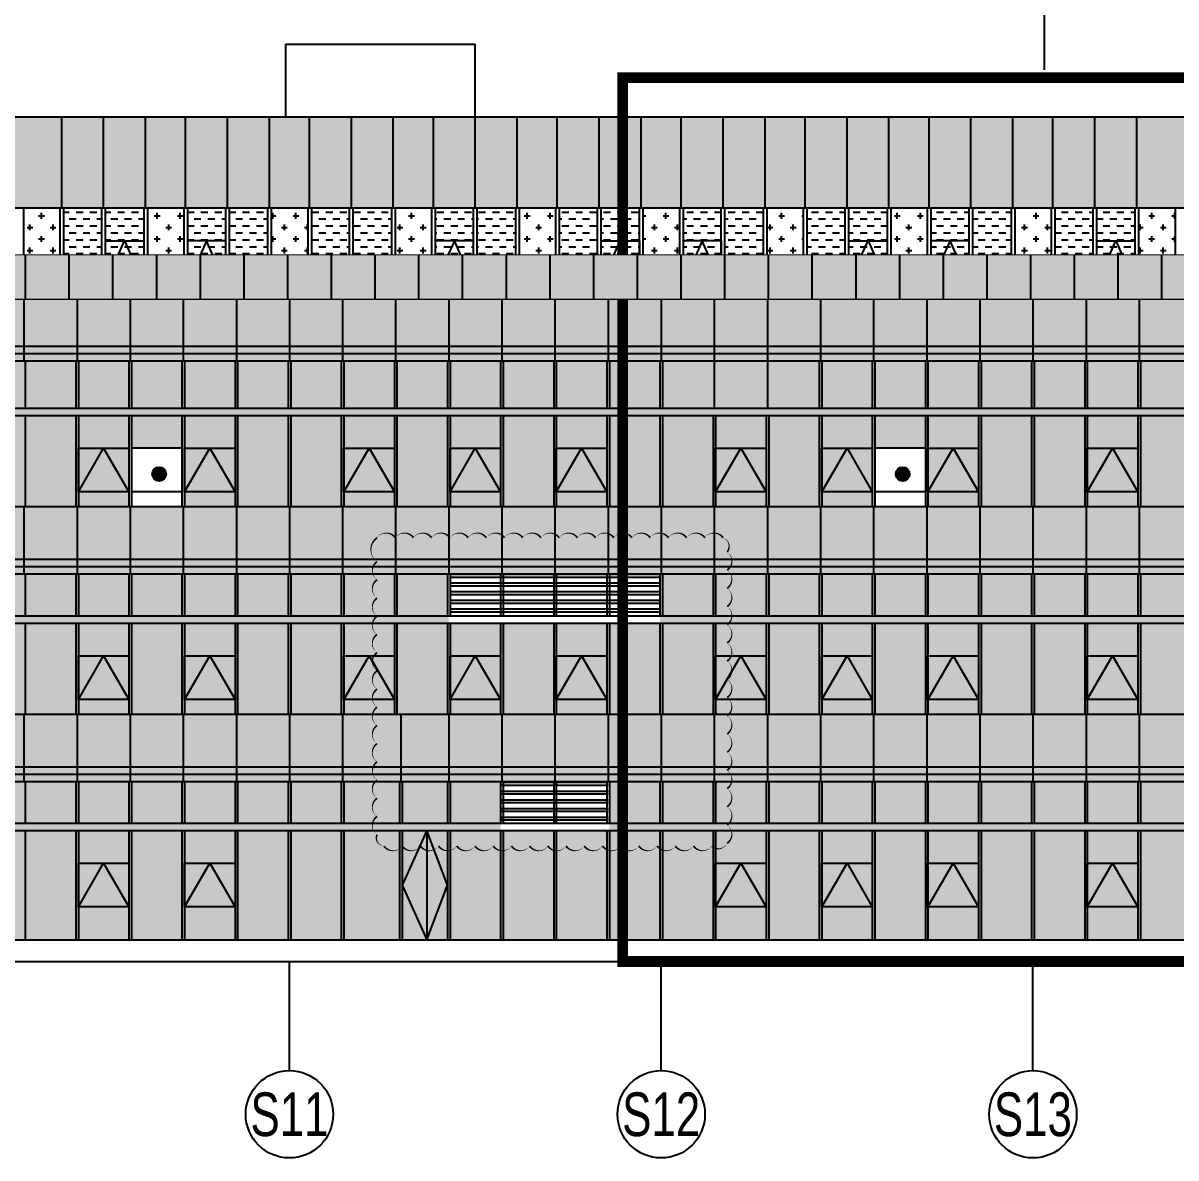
# Model space of a CAD drawing. Extents: x 1849385 to 2804940, y -773301 to -409130.
# Drawn here: x 2260133 to 2291785, y -550305 to -519133 of the extents above; entities that cross this region are included whole.
import ezdxf
from ezdxf.enums import TextEntityAlignment as Align
from ezdxf.xclip import XClip

# ---------------------------------------------------------------- set-up
doc = ezdxf.new("R2010")
doc.units = 0
doc.header["$XCLIPFRAME"] = 0
doc.linetypes.add('DASHED', pattern=[0.75, 0.5, -0.25])
for name, color, linetype in [('#填充层', 8, 'Continuous'), ('#大样、节点索引蓝线', 170, 'Continuous'), ('#幕墙分格线-立面', 7, 'Continuous'), ('#文字', 2, 'Continuous'), ('#标注', 1, 'Continuous'), ('#结构边线+内凹外凸边线', 5, 'Continuous'), ('dim', 7, 'Continuous'), ('消防救援', 1, 'Continuous')]:
    doc.layers.add(name, color=color, linetype=linetype)
doc.styles.add('JHZX', font='jrs.shx', dxfattribs={"width": 0.6, "bigfont": 'jhz.shx'})
pattern_1 = [(0, (-2165390.6, 544911.9), (317.5, 317.5), [158.75, -476.25]), (90, (-2165311.2, 544832.54), (-317.5, 317.5), [158.75, -476.25])]
pattern_2 = [(0, (-2342986.7, 521711.91), (190.5, 190.5), [190.5, -190.5])]
pattern_3 = [(180, (0, 0), (-1e-14, -238.125), []), (180, (-79.38, 79.38), (-1e-14, -238.125), [])]

# ---------------------------------------------------------------- blocks, each defined once
blk = doc.blocks.new('*U6')
at = {"linetype": 'ByBlock'}
blk.add_line((0, -20), (0, -10.02375), dxfattribs=at)
blk.add_circle((0, -24), 4, dxfattribs=at)
at = {"color": 2, "linetype": 'ByBlock', "style": 'JHZX', "width": 0.75}
blk.add_attdef('AXES', text='', height=4, dxfattribs=at).set_placement((0, -24), align=Align.MIDDLE_CENTER)
blk = doc.blocks.new('*U12')
blk.add_wipeout([(-4.324, 5), (-4.949, 4.921), (-5.558, 4.765), (-6.143, 4.533), (-6.694, 4.23), (-7.203, 3.86), (-7.662, 3.43), (-8.063, 2.945), (-8.4, 2.414), (-8.668, 1.844), (-8.862, 1.246), (-8.98, 0.628), (-9.02, 0), (-8.98, -0.628), (-8.862, -1.246), (-8.668, -1.844), (-8.4, -2.414), (-8.063, -2.945), (-7.662, -3.43), (-7.203, -3.86), (-6.694, -4.23), (-6.143, -4.533), (-5.558, -4.765), (-4.949, -4.921), (-4.324, -5), (-3.695, -5), (-3.071, -4.921), (-2.462, -4.765), (-1.877, -4.533), (-1.325, -4.23), (-0.816, -3.86), (-0.358, -3.43), (0.043, -2.945), (0.38, -2.414), (0.648, -1.844), (0.843, -1.246), (0.96, -0.628), (1, 0), (0.96, 0.628), (0.843, 1.246), (0.648, 1.844), (0.38, 2.414), (0.043, 2.945), (-0.358, 3.43), (-0.816, 3.86), (-1.325, 4.23), (-1.877, 4.533), (-2.462, 4.765), (-3.071, 4.921), (-3.695, 5)])
blk.add_line((0.992, 0), (11.394, 0))
at = {"layer": '#文字', "style": 'JHZX', "width": 0.714555}
blk.add_attdef('DANO.', text='', height=3.5, rotation=90, dxfattribs=at).set_placement((-2.058, -4.015), (-2.058, 3.821), align=Align.FIT)
blk = doc.blocks.new('A$C1BDD5639')
at = {"layer": '消防救援', "linetype": 'ByBlock'}
h = blk.add_hatch(color=256, dxfattribs=at)
h.dxf.hatch_style = 1
edge = h.paths.add_edge_path()
edge.add_arc((-283, 16), 191, 0, 360)
blk.add_circle((-283, 16), 191, dxfattribs=at)
blk = doc.blocks.new('A$C1b7c4d9e')
at = {"layer": '#标注', "color": 6, "ltscale": 300}
blk.add_lwpolyline([(-694, 0), (694, 0), (694, -1200), (-694, -1200)], close=True, dxfattribs=at)
blk.add_lwpolyline([(-694, -1200), (0, 0), (694, -1200)], dxfattribs=at)
blk = doc.blocks.new('A$C27fe7896')
at = {"layer": '#标注', "color": 6, "ltscale": 300}
for points in [[(-596, 0), (596, 0), (596, -1200), (-596, -1200), (-596, 0)], [(-596, -1200), (0, 0), (596, -1200)]]:
    blk.add_lwpolyline(points, dxfattribs=at)
blk = doc.blocks.new('A$C46997a60')
at = {"layer": '#填充层'}
h = blk.add_hatch(dxfattribs=at)
h.set_pattern_fill('CROSS', color=8, scale=200)
h.set_pattern_definition(pattern_1)
h.paths.add_polyline_path([(94753, 19400), (95753, 19400), (95753, 20700), (94753, 20700)])
h = blk.add_hatch(dxfattribs=at)
h.set_pattern_fill('CROSS', color=8, scale=200)
h.set_pattern_definition(pattern_1)
h.paths.add_polyline_path([(98155, 19400), (99155, 19400), (99155, 20700), (98155, 20700)])
h = blk.add_hatch(dxfattribs=at)
h.set_pattern_fill('CROSS', color=8, scale=200)
h.set_pattern_definition(pattern_1)
h.paths.add_polyline_path([(101557, 19400), (102557, 19400), (102557, 20700), (101557, 20700)])
h = blk.add_hatch(dxfattribs=at)
h.set_pattern_fill('CROSS', color=8, scale=200)
h.set_pattern_definition(pattern_1)
h.paths.add_polyline_path([(104958, 19400), (105958, 19400), (105958, 20700), (104958, 20700)])
h = blk.add_hatch(dxfattribs=at)
h.set_pattern_fill('CROSS', color=8, scale=200)
h.set_pattern_definition(pattern_1)
h.paths.add_polyline_path([(108360, 19400), (109360, 19400), (109360, 20700), (108360, 20700)])
h = blk.add_hatch(dxfattribs=at)
h.set_pattern_fill('CROSS', color=8, scale=200)
h.set_pattern_definition(pattern_1)
h.paths.add_polyline_path([(111762, 19400), (112762, 19400), (112762, 20700), (111762, 20700)])
h = blk.add_hatch(dxfattribs=at)
h.set_pattern_fill('CROSS', color=8, scale=200)
h.set_pattern_definition(pattern_1)
h.paths.add_polyline_path([(115164, 19400), (116164, 19400), (116164, 20700), (115164, 20700)])
h = blk.add_hatch(dxfattribs=at)
h.set_pattern_fill('CROSS', color=8, scale=200)
h.set_pattern_definition(pattern_1)
h.paths.add_polyline_path([(118566, 19400), (119566, 19400), (119566, 20700), (118566, 20700)])
h = blk.add_hatch(dxfattribs=at)
h.set_pattern_fill('CROSS', color=8, scale=200)
h.set_pattern_definition(pattern_1)
h.paths.add_polyline_path([(121968, 19400), (122968, 19400), (122968, 20700), (121968, 20700)])
h = blk.add_hatch(dxfattribs=at)
h.set_pattern_fill('CROSS', color=8, scale=200)
h.set_pattern_definition(pattern_1)
h.paths.add_polyline_path([(125370, 19400), (126370, 19400), (126370, 20700), (125370, 20700)])
at = {"layer": '#幕墙分格线-立面'}
for p, q in [((101957, 25200), (107157, 25200)), ((101957, 23200), (101957, 25200)), ((107157, 23200), (107157, 25200)), ((28117, 23200), (177596, 23200)), ((28117, 20700), (177596, 20700)), ((94753, 20700), (94753, 19400)), ((95753, 20700), (95753, 19400)), ((95853, 20700), (95853, 19400)), ((96904, 19400), (96904, 20700)), ((97004, 19400), (97004, 20700)), ((98055, 20700), (98055, 19400)), ((98155, 20700), (98155, 19400)), ((99155, 20700), (99155, 19400)), ((99255, 20700), (99255, 19400)), ((100306, 19400), (100306, 20700)), ((100406, 19400), (100406, 20700)), ((101457, 20700), (101457, 19400)), ((101557, 20700), (101557, 19400)), ((102557, 20700), (102557, 19400)), ((102657, 20700), (102657, 19400)), ((103707, 19400), (103707, 20700)), ((103807, 19400), (103807, 20700)), ((104858, 20700), (104858, 19400)), ((104958, 20700), (104958, 19400)), ((105958, 20700), (105958, 19400)), ((106058, 20700), (106058, 19400)), ((107109, 19400), (107109, 20700)), ((107209, 19400), (107209, 20700)), ((108260, 20700), (108260, 19400)), ((108360, 20700), (108360, 19400)), ((109360, 20700), (109360, 19400)), ((109460, 20700), (109460, 19400)), ((110511, 19400), (110511, 20700)), ((110611, 19400), (110611, 20700)), ((111662, 20700), (111662, 19400)), ((111762, 20700), (111762, 19400)), ((112762, 20700), (112762, 19400)), ((112862, 20700), (112862, 19400)), ((113913, 19400), (113913, 20700)), ((114013, 19400), (114013, 20700)), ((115064, 20700), (115064, 19400)), ((115164, 20700), (115164, 19400)), ((116164, 20700), (116164, 19400)), ((116264, 20700), (116264, 19400)), ((117315, 19400), (117315, 20700)), ((117415, 19400), (117415, 20700)), ((118466, 20700), (118466, 19400)), ((118566, 20700), (118566, 19400)), ((119566, 20700), (119566, 19400)), ((119666, 20700), (119666, 19400)), ((120717, 19400), (120717, 20700)), ((120817, 19400), (120817, 20700)), ((121868, 20700), (121868, 19400)), ((121968, 20700), (121968, 19400)), ((122968, 20700), (122968, 19400)), ((123068, 20700), (123068, 19400)), ((124119, 19400), (124119, 20700)), ((124219, 19400), (124219, 20700)), ((125270, 20700), (125270, 19400)), ((125370, 20700), (125370, 19400)), ((126370, 20700), (126370, 19400)), ((16261, 18200), (177596, 18200)), ((16261, 18200), (177596, 18200)), ((16261, 16900), (177596, 16900)), ((16361, 16700), (177496, 16700)), ((16461, 16500), (177396, 16500)), ((94802, 16500), (94802, 15200)), ((96190, 16500), (96190, 15200)), ((96260, 16500), (96260, 15200)), ((97648, 16500), (97648, 15200)), ((97718, 16500), (97718, 15200)), ((99106, 16500), (99106, 15200)), ((99176, 16500), (99176, 15200)), ((100564, 16500), (100564, 15200)), ((100634, 16500), (100634, 15200)), ((102022, 16500), (102022, 15200)), ((102092, 16500), (102092, 15200)), ((103479, 16500), (103479, 15200)), ((103549, 16500), (103549, 15200)), ((104937, 16500), (104937, 15200)), ((105007, 16500), (105007, 15200)), ((106395, 16500), (106395, 15200)), ((106465, 16500), (106465, 15200)), ((107853, 16500), (107853, 15200)), ((107923, 16500), (107923, 15200)), ((109311, 16500), (109311, 15200)), ((109381, 16500), (109381, 15200)), ((110769, 16500), (110769, 15200)), ((110839, 16500), (110839, 15200)), ((112227, 16500), (112227, 15200)), ((112297, 16500), (112297, 15200)), ((113720, 16500), (113720, 15200)), ((115178, 16500), (115178, 15200)), ((116601, 16500), (116601, 15200)), ((116671, 16500), (116671, 15200)), ((118059, 16500), (118059, 15200)), ((118129, 16500), (118129, 15200)), ((119517, 16500), (119517, 15200)), ((119587, 16500), (119587, 15200)), ((120975, 16500), (120975, 15200)), ((121045, 16500), (121045, 15200)), ((122433, 16500), (122433, 15200)), ((122503, 16500), (122503, 15200)), ((123891, 16500), (123891, 15200)), ((123961, 16500), (123961, 15200)), ((125349, 16500), (125349, 15200)), ((125419, 16500), (125419, 15200)), ((16461, 15200), (175446, 15200)), ((16461, 15000), (175446, 15000)), ((94802, 15000), (94802, 12500)), ((96190, 15000), (96190, 12500)), ((96260, 15000), (96260, 12500)), ((97648, 15000), (97648, 12500)), ((97718, 15000), (97718, 12500)), ((99106, 15000), (99106, 12500)), ((99176, 15000), (99176, 12500)), ((100564, 15000), (100564, 12500)), ((100634, 15000), (100634, 12500)), ((102022, 15000), (102022, 12500)), ((102092, 15000), (102092, 12500)), ((103479, 15000), (103479, 12500)), ((103549, 15000), (103549, 12500)), ((104937, 15000), (104937, 12500)), ((105007, 15000), (105007, 12500)), ((106395, 15000), (106395, 12500)), ((106465, 15000), (106465, 12500)), ((107853, 15000), (107853, 12500)), ((107923, 15000), (107923, 12500)), ((109311, 15000), (109311, 12500)), ((109381, 15000), (109381, 12500)), ((110769, 15000), (110769, 12500)), ((110839, 15000), (110839, 12500)), ((112227, 15000), (112227, 12500)), ((112297, 15000), (112297, 12500)), ((113685, 15000), (113685, 12500)), ((113755, 15000), (113755, 12500)), ((115143, 15000), (115143, 12500)), ((115213, 15000), (115213, 12500)), ((116601, 15000), (116601, 12500)), ((116671, 15000), (116671, 12500)), ((118059, 15000), (118059, 12500)), ((118129, 15000), (118129, 12500)), ((119517, 15000), (119517, 12500)), ((119587, 15000), (119587, 12500)), ((120975, 15000), (120975, 12500)), ((121045, 15000), (121045, 12500)), ((122433, 15000), (122433, 12500)), ((122503, 15000), (122503, 12500)), ((123891, 15000), (123891, 12500)), ((123961, 15000), (123961, 12500)), ((125349, 15000), (125349, 12500)), ((125419, 15000), (125419, 12500)), ((16261, 12500), (198557, 12500)), ((94767, 12500), (94767, 10650)), ((96225, 12500), (96225, 10650)), ((97683, 12500), (97683, 10650)), ((99141, 12500), (99141, 10650)), ((100599, 12500), (100599, 10650)), ((102057, 12500), (102057, 10650)), ((103514, 12500), (103514, 10650)), ((104972, 12500), (104972, 10650)), ((106430, 12500), (106430, 10650)), ((107888, 12500), (107888, 10650)), ((109346, 12500), (109346, 10650)), ((110804, 12500), (110804, 10650)), ((112262, 12500), (112262, 10650)), ((113720, 12500), (113720, 10650)), ((115178, 12500), (115178, 10650)), ((116636, 12500), (116636, 10650)), ((118094, 12500), (118094, 10650)), ((119552, 12500), (119552, 10650)), ((121010, 12500), (121010, 10650)), ((122468, 12500), (122468, 10650)), ((123926, 12500), (123926, 10650)), ((125384, 12500), (125384, 10650)), ((16261, 11050), (198557, 11050)), ((16361, 10850), (198457, 10850)), ((16461, 10650), (198357, 10650)), ((94802, 10650), (94802, 9500)), ((96190, 10650), (96190, 9500)), ((96260, 10650), (96260, 9500)), ((97648, 10650), (97648, 9500)), ((97718, 10650), (97718, 9500)), ((99106, 10650), (99106, 9500)), ((99176, 10650), (99176, 9500)), ((100564, 10650), (100564, 9500)), ((100634, 10650), (100634, 9500)), ((102022, 10650), (102022, 9500)), ((102092, 10650), (102092, 9500)), ((103479, 10650), (103479, 9500)), ((103549, 10650), (103549, 9500)), ((104937, 10650), (104937, 9500)), ((105007, 10650), (105007, 9500)), ((106395, 10650), (106395, 9500)), ((106465, 10650), (106465, 9500)), ((107853, 10650), (107853, 9500)), ((107923, 10650), (107923, 9500)), ((109311, 10650), (109311, 9500)), ((109381, 10650), (109381, 9500)), ((110769, 10650), (110769, 9500)), ((110839, 10650), (110839, 9500)), ((112227, 10650), (112227, 9500)), ((112297, 10650), (112297, 9500)), ((113685, 10650), (113685, 9500)), ((113755, 10650), (113755, 9500)), ((115143, 10650), (115143, 9500)), ((115213, 10650), (115213, 9500)), ((116601, 10650), (116601, 9500)), ((116671, 10650), (116671, 9500)), ((118059, 10650), (118059, 9500)), ((118129, 10650), (118129, 9500)), ((119517, 10650), (119517, 9500)), ((119587, 10650), (119587, 9500)), ((120975, 10650), (120975, 9500)), ((121045, 10650), (121045, 9500)), ((122433, 10650), (122433, 9500)), ((122503, 10650), (122503, 9500)), ((123891, 10650), (123891, 9500)), ((123961, 10650), (123961, 9500)), ((125349, 10650), (125349, 9500)), ((125419, 10650), (125419, 9500)), ((18061, 9500), (198357, 9500)), ((18061, 9300), (198357, 9300)), ((94802, 9300), (94802, 6800)), ((96190, 9300), (96190, 6800)), ((96260, 9300), (96260, 6800)), ((97648, 9300), (97648, 6800)), ((97718, 9300), (97718, 6800)), ((99106, 9300), (99106, 6800)), ((99176, 9300), (99176, 6800)), ((100564, 9300), (100564, 6800)), ((100634, 9300), (100634, 6800)), ((102022, 9300), (102022, 6800)), ((102092, 9300), (102092, 6800)), ((103479, 9300), (103479, 6800)), ((103549, 9300), (103549, 6800)), ((104937, 9300), (104937, 6800)), ((105007, 9300), (105007, 6800)), ((106395, 9300), (106395, 6800)), ((106465, 9300), (106465, 6800)), ((107853, 9300), (107853, 6800)), ((107923, 9300), (107923, 6800)), ((109311, 9300), (109311, 6800)), ((109381, 9300), (109381, 6800)), ((110769, 9300), (110769, 6800)), ((110839, 9300), (110839, 6800)), ((112227, 9300), (112227, 6800)), ((112297, 9300), (112297, 6800)), ((113685, 9300), (113685, 6800)), ((113755, 9300), (113755, 6800)), ((115143, 9300), (115143, 6800)), ((115213, 9300), (115213, 6800)), ((116601, 9300), (116601, 6800)), ((116671, 9300), (116671, 6800)), ((118059, 9300), (118059, 6800)), ((118129, 9300), (118129, 6800)), ((119517, 9300), (119517, 6800)), ((119587, 9300), (119587, 6800)), ((120975, 9300), (120975, 6800)), ((121045, 9300), (121045, 6800)), ((122433, 9300), (122433, 6800)), ((122503, 9300), (122503, 6800)), ((123891, 9300), (123891, 6800)), ((123961, 9300), (123961, 6800)), ((125349, 9300), (125349, 6800)), ((125419, 9300), (125419, 6800)), ((-3450, 6800), (198557, 6800)), ((94767, 6800), (94767, 4950)), ((96225, 6800), (96225, 4950)), ((97683, 6800), (97683, 4950)), ((99141, 6800), (99141, 4950)), ((100599, 6800), (100599, 4950)), ((102057, 6800), (102057, 4950)), ((103514, 6800), (103514, 4950)), ((105114, 6800), (105114, 4950)), ((106430, 6800), (106430, 4950)), ((107888, 6800), (107888, 4950)), ((109346, 6800), (109346, 4950)), ((110804, 6800), (110804, 4950)), ((112262, 6800), (112262, 4950)), ((113720, 6800), (113720, 4950)), ((115178, 6800), (115178, 4950)), ((116636, 6800), (116636, 4950)), ((118094, 6800), (118094, 4950)), ((119552, 6800), (119552, 4950)), ((121010, 6800), (121010, 4950)), ((122468, 6800), (122468, 4950)), ((123926, 6800), (123926, 4950)), ((125384, 6800), (125384, 4950)), ((-3450, 5350), (198557, 5350)), ((-3350, 5150), (198457, 5150)), ((-3250, 4950), (198357, 4950)), ((94802, 4950), (94802, 3800)), ((96190, 4950), (96190, 3800)), ((96260, 4950), (96260, 3800)), ((97648, 4950), (97648, 3800)), ((97718, 4950), (97718, 3800)), ((99106, 4950), (99106, 3800)), ((99176, 4950), (99176, 3800)), ((100564, 4950), (100564, 3800)), ((100634, 4950), (100634, 3800)), ((102022, 4950), (102022, 3800)), ((102092, 4950), (102092, 3800)), ((103479, 4950), (103479, 3800)), ((103549, 4950), (103549, 3800)), ((105079, 4950), (105079, 3800)), ((105149, 4950), (105149, 3800)), ((106395, 4950), (106395, 3800)), ((106465, 4950), (106465, 3800)), ((107853, 4950), (107853, 3800)), ((107923, 4950), (107923, 3800)), ((109311, 4950), (109311, 3800)), ((109381, 4950), (109381, 3800)), ((110769, 4950), (110769, 3800)), ((110839, 4950), (110839, 3800)), ((112227, 4950), (112227, 3800)), ((112297, 4950), (112297, 3800)), ((113685, 4950), (113685, 3800)), ((113755, 4950), (113755, 3800)), ((115143, 4950), (115143, 3800)), ((115213, 4950), (115213, 3800)), ((116601, 4950), (116601, 3800)), ((116671, 4950), (116671, 3800)), ((118059, 4950), (118059, 3800)), ((118129, 4950), (118129, 3800)), ((119517, 4950), (119517, 3800)), ((119587, 4950), (119587, 3800)), ((120975, 4950), (120975, 3800)), ((121045, 4950), (121045, 3800)), ((122433, 4950), (122433, 3800)), ((122503, 4950), (122503, 3800)), ((123891, 4950), (123891, 3800)), ((123961, 4950), (123961, 3800)), ((125349, 4950), (125349, 3800)), ((125419, 4950), (125419, 3800)), ((-3250, 3800), (196257, 3800)), ((-3250, 3600), (196257, 3600)), ((94802, 3600), (94802, 600)), ((96190, 3600), (96190, 600)), ((96260, 3600), (96260, 600)), ((97648, 3600), (97648, 600)), ((97718, 3600), (97718, 600)), ((99106, 3600), (99106, 600)), ((99176, 3600), (99176, 600)), ((100564, 3600), (100564, 600)), ((100634, 3600), (100634, 600)), ((102022, 3600), (102022, 600)), ((102092, 3600), (102092, 600)), ((103479, 3600), (103479, 600)), ((103549, 3600), (103549, 600)), ((105079, 3600), (105079, 600)), ((105149, 3600), (105149, 600)), ((105826, 3600), (105826, 600)), ((106395, 3600), (106395, 600)), ((106465, 3600), (106465, 600)), ((107853, 3600), (107853, 600)), ((107923, 3600), (107923, 600)), ((109311, 3600), (109311, 600)), ((109381, 3600), (109381, 600)), ((110769, 3600), (110769, 600)), ((110839, 3600), (110839, 600)), ((112227, 3600), (112227, 600)), ((112297, 3600), (112297, 600)), ((113685, 3600), (113685, 600)), ((113755, 3600), (113755, 600)), ((115143, 3600), (115143, 600)), ((115213, 3600), (115213, 600)), ((116601, 3600), (116601, 600)), ((116671, 3600), (116671, 600)), ((118059, 3600), (118059, 600)), ((118129, 3600), (118129, 600)), ((119517, 3600), (119517, 600)), ((119587, 3600), (119587, 600)), ((120975, 3600), (120975, 600)), ((121045, 3600), (121045, 600)), ((122433, 3600), (122433, 600)), ((122503, 3600), (122503, 600)), ((123891, 3600), (123891, 600)), ((123961, 3600), (123961, 600)), ((125349, 3600), (125349, 600)), ((125419, 3600), (125419, 600)), ((-3250, 600), (196257, 600))]:
    blk.add_line(p, q, dxfattribs=at)
at = {"layer": '#幕墙分格线-立面', "ltscale": 300}
for points in [[(95803, 20700), (95803, 23200)], [(96954, 20700), (96954, 23200)], [(98105, 20700), (98105, 23200)], [(99205, 20700), (99205, 23200)], [(100356, 20700), (100356, 23200)], [(101507, 20700), (101507, 23200)], [(102607, 20700), (102607, 23200)], [(103757, 20700), (103757, 23200)], [(104908, 20700), (104908, 23200)], [(106008, 20700), (106008, 23200)], [(107159, 20700), (107159, 23200)], [(108310, 20700), (108310, 23200)], [(109410, 20700), (109410, 23200)], [(110561, 20700), (110561, 23200)], [(111712, 20700), (111712, 23200)], [(112812, 20700), (112812, 23200)], [(113963, 20700), (113963, 23200)], [(115114, 20696), (115114, 23196)], [(116214, 20700), (116214, 23200)], [(117365, 20700), (117365, 23200)], [(118516, 20700), (118516, 23200)], [(119616, 20700), (119616, 23200)], [(120767, 20700), (120767, 23200)], [(121918, 20700), (121918, 23200)], [(123018, 20700), (123018, 23200)], [(124169, 20700), (124169, 23200)], [(125320, 20700), (125320, 23200)], [(-8188, 0), (200161, 0)]]:
    blk.add_lwpolyline(points, dxfattribs=at)
blk.add_lwpolyline([(16821, 19400), (177296, 19400), (177296, 18200), (16821, 18200)], close=True, dxfattribs=at)
at = {"layer": '#幕墙分格线-立面'}
blk.add_lwpolyline([(105826, 3600), (105149, 2100), (105826, 600), (106395, 2100)], close=True, dxfattribs=at)
for points in [[(99106, 14100), (97718, 14100)], [(119517, 14100), (118129, 14100)], [(99106, 12900), (97718, 12900)], [(119517, 12900), (118129, 12900)]]:
    blk.add_lwpolyline(points)
at = {"layer": '#幕墙分格线-立面', "color": 6, "ltscale": 300}
ref = blk.add_blockref('A$C27fe7896', (97529, 19800), dxfattribs=dict(at, xscale=0.8817114093959731))
XClip(ref).set_block_clipping_path([(-78724.627272197, -399.9999999999), (90468.086824269, 900.0000000001)])
ref = blk.add_blockref('A$C27fe7896', (99780, 19800), dxfattribs=dict(at, xscale=-0.8817114093959731))
XClip(ref).set_block_clipping_path([(-87915.1628231439, -399.9999999999), (81277.5512733222, 900.0000000001)])
ref = blk.add_blockref('A$C27fe7896', (106584, 19800), dxfattribs=dict(at, xscale=-0.8817114093959731))
XClip(ref).set_block_clipping_path([(-80198.614297234, -399.9999999999), (88994.0997992321, 900.0000000001)])
ref = blk.add_blockref('A$C27fe7896', (111137, 19800), dxfattribs=dict(at, xscale=0.8817114093959731))
XClip(ref).set_block_clipping_path([(-94157.7243240192, -399.9999999999), (75034.9897724469, 900.0000000001)])
ref = blk.add_blockref('A$C27fe7896', (113388, 19800), dxfattribs=dict(at, xscale=-0.8817114093959731))
XClip(ref).set_block_clipping_path([(-72482.0657713222, -399.9999999999), (96710.6483251438, 900.0000000001)])
ref = blk.add_blockref('A$C27fe7896', (117941, 19800), dxfattribs=dict(at, xscale=0.8817114093959731))
XClip(ref).set_block_clipping_path([(-101874.27284993, -400.0000000097), (67318.4412465361, 899.9999999903)])
ref = blk.add_blockref('A$C27fe7896', (120192, 19800), dxfattribs=dict(at, xscale=-0.8817114093959731))
XClip(ref).set_block_clipping_path([(-64765.51724541, -399.9999999999), (104427.1968510561, 900.0000000001)])
ref = blk.add_blockref('A$C27fe7896', (124744, 19800), dxfattribs=dict(at, xscale=0.8817114093959731))
XClip(ref).set_block_clipping_path([(-109590.8213758408, -399.9999999999), (59601.8927206253, 900.0000000001)])
for p in [(96954, 14100), (99870, 14100), (104243, 14100), (107159, 14100), (110075, 14100), (114449, 14100), (117365, 14100), (120281, 14100), (124655, 14100), (96954, 8400), (99870, 8400), (104243, 8400), (107159, 8400), (110075, 8400), (114449, 8400), (117365, 8400), (120281, 8400), (124655, 8400), (96954, 2700), (99870, 2700), (114449, 2700), (117365, 2700), (120281, 2700), (124655, 2700)]:
    blk.add_blockref('A$C1b7c4d9e', p, dxfattribs=at)
at = {"layer": '消防救援', "linetype": 'ByBlock', "rotation": 270}
for p in [(98465, 13108), (118877, 13108)]:
    blk.add_blockref('A$C1BDD5639', p, dxfattribs=at)
at = {"ltscale": 300}
blk.add_wipeout([(16821, 19400), (177296, 19400), (177296, 18200), (16821, 18200)], dxfattribs=at).dxf.layer = 'dim'
at = {"layer": '#幕墙分格线-立面'}
for p, q in [((94767, 18200), (94767, 16500)), ((96225, 18200), (96225, 16500)), ((97683, 18200), (97683, 16500)), ((99141, 18200), (99141, 16500)), ((100599, 18200), (100599, 16500)), ((102057, 18200), (102057, 16500)), ((103514, 18200), (103514, 16500)), ((104972, 18200), (104972, 16500)), ((106430, 18200), (106430, 16500)), ((107888, 18200), (107888, 16500)), ((109346, 18200), (109346, 16500)), ((110804, 18200), (110804, 16500)), ((112262, 18200), (112262, 16500)), ((113720, 18200), (113720, 16500)), ((115178, 18200), (115178, 16500)), ((116636, 18200), (116636, 16500)), ((118094, 18200), (118094, 16500)), ((119552, 18200), (119552, 16500)), ((121010, 18200), (121010, 16500)), ((122468, 18200), (122468, 16500)), ((123926, 18200), (123926, 16500)), ((125384, 18200), (125384, 16500))]:
    blk.add_line(p, q, dxfattribs=at)
blk = doc.blocks.new('tc1VCBN')
at = {"layer": '#填充层', "ltscale": 5}
h = blk.add_hatch(dxfattribs=at)
h.set_pattern_fill('DOTS', color=256, scale=200)
h.set_pattern_definition([(0, (-2342986.7, 521711.9), (158.75, 317.5), [0, -317.5])])
h.paths.add_polyline_path([(-149479, 0), (0, 0), (0, -2500), (-149479, -2500)])
h.paths.add_polyline_path([(-200, -6700), (-161154, -6700), (-161154, -5000), (-200, -5000)])
h.paths.add_polyline_path([(-161121, -10700), (20761, -10700), (20761, -12550), (-161121, -12550)])
h.paths.add_polyline_path([(20761, -18250), (-180862, -18250), (-180862, -16400), (20761, -16400)])
at = {"layer": '#填充层'}
h = blk.add_hatch(dxfattribs=at)
h.set_pattern_fill('DASH', color=256, scale=200, style=0)
h.set_pattern_definition(pattern_2)
h.paths.add_polyline_path([(-81743, -2500), (-80692, -2500), (-80692, -3800), (-81743, -3800)])
h = blk.add_hatch(dxfattribs=at)
h.set_pattern_fill('DASH', color=256, scale=200, style=0)
h.set_pattern_definition(pattern_2)
h.paths.add_polyline_path([(-80592, -2500), (-79541, -2500), (-79541, -3800), (-80592, -3800)])
h = blk.add_hatch(dxfattribs=at)
h.set_pattern_fill('DASH', color=256, scale=200, style=0)
h.set_pattern_definition(pattern_2)
h.paths.add_polyline_path([(-78341, -2500), (-77291, -2500), (-77291, -3800), (-78341, -3800)])
h = blk.add_hatch(dxfattribs=at)
h.set_pattern_fill('DASH', color=256, scale=200, style=0)
h.set_pattern_definition(pattern_2)
h.paths.add_polyline_path([(-77191, -2500), (-76140, -2500), (-76140, -3800), (-77191, -3800)])
h = blk.add_hatch(dxfattribs=at)
h.set_pattern_fill('DASH', color=256, scale=200, style=0)
h.set_pattern_definition(pattern_2)
h.paths.add_polyline_path([(-74940, -2500), (-73889, -2500), (-73889, -3800), (-74940, -3800)])
h = blk.add_hatch(dxfattribs=at)
h.set_pattern_fill('DASH', color=256, scale=200, style=0)
h.set_pattern_definition(pattern_2)
h.paths.add_polyline_path([(-73789, -2500), (-72738, -2500), (-72738, -3800), (-73789, -3800)])
h = blk.add_hatch(dxfattribs=at)
h.set_pattern_fill('DASH', color=256, scale=200, style=0)
h.set_pattern_definition(pattern_2)
h.paths.add_polyline_path([(-71538, -2500), (-70487, -2500), (-70487, -3800), (-71538, -3800)])
h = blk.add_hatch(dxfattribs=at)
h.set_pattern_fill('DASH', color=256, scale=200, style=0)
h.set_pattern_definition(pattern_2)
h.paths.add_polyline_path([(-70387, -2500), (-69336, -2500), (-69336, -3800), (-70387, -3800)])
h = blk.add_hatch(dxfattribs=at)
h.set_pattern_fill('DASH', color=256, scale=200, style=0)
h.set_pattern_definition(pattern_2)
h.paths.add_polyline_path([(-68136, -2500), (-67085, -2500), (-67085, -3800), (-68136, -3800)])
h = blk.add_hatch(dxfattribs=at)
h.set_pattern_fill('DASH', color=256, scale=200, style=0)
h.set_pattern_definition(pattern_2)
h.paths.add_polyline_path([(-66985, -2500), (-65934, -2500), (-65934, -3800), (-66985, -3800)])
h = blk.add_hatch(dxfattribs=at)
h.set_pattern_fill('DASH', color=256, scale=200, style=0)
h.set_pattern_definition(pattern_2)
h.paths.add_polyline_path([(-64734, -2500), (-63683, -2500), (-63683, -3800), (-64734, -3800)])
h = blk.add_hatch(dxfattribs=at)
h.set_pattern_fill('DASH', color=256, scale=200, style=0)
h.set_pattern_definition(pattern_2)
h.paths.add_polyline_path([(-63583, -2500), (-62532, -2500), (-62532, -3800), (-63583, -3800)])
h = blk.add_hatch(dxfattribs=at)
h.set_pattern_fill('DASH', color=256, scale=200, style=0)
h.set_pattern_definition(pattern_2)
h.paths.add_polyline_path([(-61332, -2500), (-60281, -2500), (-60281, -3800), (-61332, -3800)])
h = blk.add_hatch(dxfattribs=at)
h.set_pattern_fill('DASH', color=256, scale=200, style=0)
h.set_pattern_definition(pattern_2)
h.paths.add_polyline_path([(-60181, -2500), (-59130, -2500), (-59130, -3800), (-60181, -3800)])
h = blk.add_hatch(dxfattribs=at)
h.set_pattern_fill('DASH', color=256, scale=200, style=0)
h.set_pattern_definition(pattern_2)
h.paths.add_polyline_path([(-57930, -2500), (-56879, -2500), (-56879, -3800), (-57930, -3800)])
h = blk.add_hatch(dxfattribs=at)
h.set_pattern_fill('DASH', color=256, scale=200, style=0)
h.set_pattern_definition(pattern_2)
h.paths.add_polyline_path([(-56779, -2500), (-55728, -2500), (-55728, -3800), (-56779, -3800)])
h = blk.add_hatch(dxfattribs=at)
h.set_pattern_fill('DASH', color=256, scale=200, style=0)
h.set_pattern_definition(pattern_2)
h.paths.add_polyline_path([(-54528, -2500), (-53477, -2500), (-53477, -3800), (-54528, -3800)])
h = blk.add_hatch(dxfattribs=at)
h.set_pattern_fill('DASH', color=256, scale=200, style=0)
h.set_pattern_definition(pattern_2)
h.paths.add_polyline_path([(-53377, -2500), (-52326, -2500), (-52326, -3800), (-53377, -3800)])
at = {"layer": '#填充层', "ltscale": 5}
h = blk.add_hatch(dxfattribs=at)
h.set_pattern_fill('玻璃A', color=256, scale=200)
h.set_pattern_definition([(45, (-2342986.7, 521711.9), (-1131.3708, 1131.3708), [800, -800]), (45, (-2342986.7, 521994.8), (-1131.3708, 1131.3708), [400, -1200]), (45, (-2342703.9, 521711.9), (-1131.3708, 1131.3708), [400, -1200])])
h.paths.add_polyline_path([(-180486, -15200), (-159285, -15200), (-159285, -16400), (-180486, -16400)])
h.paths.add_polyline_path([(-160775, -3800), (-300, -3800), (-300, -5000), (-160775, -5000)])
h.paths.add_polyline_path([(20401, -9500), (-2527, -9500), (-2527, -10700), (20401, -10700)])
h = blk.add_hatch(dxfattribs=at)
h.set_pattern_fill('玻璃1', color=256, scale=200)
h.set_pattern_definition([(45, (-2342986.7, 521791.9), (-979.76716, 979.76716), [448, -1152]), (45, (-2342794.7, 521871.9), (-979.76716, 979.76716), [192, -1408]), (45, (-2342986.7, 521871.9), (-979.76716, 979.76716), [320, -1280]), (45, (-2342890.7, 521791.9), (1074.8023, -1074.8023), [400, -1200]), (45, (-2342986.7, 521711.9), (-979.76716, 979.76716), [640, -960]), (45, (-2342986.7, 521951.9), (-979.76716, 979.76716), [160, -1440])])
h.paths.add_polyline_path([(-18680, -10700), (-18680, -9100), (-17222, -9100), (-17222, -10700), (-2300, -10700), (-2300, -6700), (-113446, -6700), (-113446, -8000), (-114904, -8000), (-114904, -6700), (-160885, -6700), (-160885, -10700), (-151353, -10700), (-151353, -9100), (-149895, -9100), (-149895, -10700), (-130942, -10700), (-130942, -9100), (-129484, -9100), (-129484, -10700), (-110530, -10700), (-110530, -9100), (-109072, -9100), (-109072, -10700), (-79913, -10700), (-79913, -9100), (-78455, -9100), (-78455, -10700), (-59502, -10700), (-59502, -9100), (-58044, -9100), (-58044, -10700), (-39091, -10700), (-39091, -9100), (-37633, -9100), (-37633, -10700)])
h.paths.add_polyline_path([(-65369, -12550), (-65369, -13900), (-71166, -13900), (-71166, -12550), (-128026, -12550), (-128026, -13900), (-135316, -13900), (-135316, -12550), (-159285, -12550), (-159285, -16400), (20511, -16400), (20511, -12550)])
h.paths.add_polyline_path([(-69743, -19600), (-69743, -18250), (-130942, -18250), (-130942, -19600), (-142605, -19600), (-142605, -18250), (-180596, -18250), (-180596, -22600), (-146709, -22600), (-146709, -19600), (-144098, -19600), (-144098, -22600), (-125145, -22600), (-123617, -22600), (-116397, -22600), (-116397, -19600), (-114427, -19600), (-114427, -22600), (-72517, -22600), (-72517, -19600), (-71131, -19600), (-71131, -22600), (-17399, -22600), (-17399, -19600), (-15729, -19600), (-15729, -22600), (18411, -22600), (18411, -18250), (-66757, -18250), (-66757, -19600)])
h = blk.add_hatch(dxfattribs=at)
h.set_pattern_fill('GRASS', color=256, scale=350)
h.set_pattern_definition([(90, (-146709.15, -22600), (-698.457, 698.457), [185.2065, -1211.707]), (45, (-146709.1, -22600), (-698.457, 698.457), [185.2065, -802.561]), (135, (-146709.1, -22600), (-698.457, -698.457), [185.2065, -802.561])])
h.paths.add_polyline_path([(-71131, -19635), (-72447, -19635), (-72447, -22600), (-71131, -22600)])
h.paths.add_polyline_path([(-15729, -22600), (-17399, -22600), (-17399, -19600), (-15729, -19600)])
h.paths.add_polyline_path([(-116327, -19600), (-114497, -19600), (-114497, -22600), (-116327, -22600)])
h.paths.add_polyline_path([(-146709, -19600), (-144098, -19600), (-144098, -22600), (-146709, -22600)])
at = {"layer": '#幕墙分格线-立面', "ltscale": 300}
for points in [[(-82785, -5000), (-82785, -3800)], [(-81585, -5000), (-81585, -3800)], [(-80385, -5000), (-80385, -3800)], [(-79185, -5000), (-79185, -3800)], [(-77985, -5000), (-77985, -3800)], [(-76785, -5000), (-76785, -3800)], [(-75585, -5000), (-75585, -3800)], [(-74385, -5000), (-74385, -3800)], [(-73185, -5000), (-73185, -3800)], [(-71985, -5000), (-71985, -3800)], [(-70785, -5000), (-70785, -3800)], [(-69585, -5000), (-69585, -3800)], [(-68385, -5000), (-68385, -3800)], [(-67185, -5000), (-67185, -3800)], [(-65985, -5000), (-65985, -3800)], [(-64785, -5000), (-64785, -3800)], [(-63585, -5000), (-63585, -3800)], [(-62385, -5000), (-62385, -3800)], [(-61185, -5000), (-61185, -3800)], [(-59985, -5000), (-59985, -3800)], [(-58785, -5000), (-58785, -3800)], [(-57585, -5000), (-57585, -3800)], [(-56385, -5000), (-56385, -3800)], [(-55185, -5000), (-55185, -3800)], [(-53985, -5000), (-53985, -3800)], [(-52785, -5000), (-52785, -3800)], [(-51585, -5000), (-51585, -3800)]]:
    blk.add_lwpolyline(points, dxfattribs=at)

msp = doc.modelspace()

# ---------------------------------------------------------------- hatches: boundary and pattern name
at = {"layer": '#填充层', "ltscale": 300}
h = msp.add_hatch(color=252, dxfattribs=at)
h.dxf.hatch_style = 1
h.paths.add_polyline_path([(2267482.1, -535411.9), (2271786, -535411.9), (2271786, -534261.9), (2267482.1, -534261.9)])
h.paths.add_polyline_path([(2271786, -535611.9), (2267482.1, -535611.9), (2267482.1, -538111.9), (2271786, -538111.9)])
h = msp.add_hatch(color=252, dxfattribs=at)
h.dxf.hatch_style = 1
h.paths.add_polyline_path([(2271856, -541311.9), (2271856, -544311.9), (2277652.8, -544311.9), (2277652.8, -541311.9)])
h.paths.add_polyline_path([(2276229.8, -539961.9), (2276229.8, -541111.9), (2277652.8, -541111.9), (2277652.8, -539961.9)])
h.paths.add_polyline_path([(2267482.1, -541311.9), (2267482.1, -544311.9), (2270540.1, -544311.9), (2270540.1, -541311.9)])
h.paths.add_polyline_path([(2267482.1, -539961.9), (2267482.1, -541111.9), (2273243.9, -541111.9), (2273243.9, -539961.9)])

# ---------------------------------------------------------------- linework, layer by layer
at = {"layer": '#大样、节点索引蓝线', "linetype": 'DASHED', "ltscale": 10000, "const_width": 300}
msp.add_lwpolyline([(2299745.6, -520633.3), (2276594.3, -520633.3), (2276594.3, -544911.9), (2299745.6, -544911.9)], close=True, dxfattribs=at)

# ---------------------------------------------------------------- block references
at = {"layer": '#标注', "linetype": 'ByBlock', "xscale": 300, "yscale": 300, "zscale": 300}
for p, values in [((2267447.1, -541904.8), {'AXES': 'S11'}), ((2277652.8, -541904.8), {'AXES': 'S12'}), ((2287858.4, -541904.8), {'AXES': 'S13'})]:
    msp.add_blockref('*U6', p, dxfattribs=at).add_auto_attribs(values)

# ---------------------------------------------------------------- next in the draw order: block references
at = {"layer": '#标注'}
ref = msp.add_blockref('*U12', (2288169.9, -512442.3), dxfattribs=dict(at, xscale=700, yscale=700, zscale=700, rotation=270))
ref.add_attrib('DANO.', 'DY-12', dxfattribs={"layer": '#文字', "height": 2450, "style": 'JHZX', "width": 0.658511}).set_placement((2285359.3, -511001.6), (2290844.7, -511001.6), align=Align.FIT)

# ---------------------------------------------------------------- next in the draw order: block references
at = {"ltscale": 300}
msp.add_blockref('A$C46997a60', (2165390.6, -544911.9), dxfattribs=at)

# ---------------------------------------------------------------- next in the draw order: hatches: boundary and pattern name
at = {"layer": '#填充层'}
h = msp.add_hatch(dxfattribs=at)
h.set_pattern_fill('ANSI32', color=256, scale=50, angle=135)
h.set_pattern_definition(pattern_3)
h.paths.add_polyline_path([(2271856, -534261.9), (2277617.8, -534261.9), (2277617.8, -535411.9), (2271856, -535411.9)])
h = msp.add_hatch(dxfattribs=at)
h.set_pattern_fill('ANSI32', color=256, scale=50, angle=135)
h.set_pattern_definition(pattern_3)
h.paths.add_polyline_path([(2273278.9, -539961.9), (2276194.8, -539961.9), (2276194.8, -541111.9), (2273278.9, -541111.9)])

# ---------------------------------------------------------------- next in the draw order: linework, layer by layer
at = {"layer": '#结构边线+内凹外凸边线', "ltscale": 300, "const_width": 20}
msp.add_lwpolyline([(2193507.5, -521711.9), (2342986.7, -521711.9), (2342986.7, -524211.9), (2193507.5, -524211.9)], close=True, dxfattribs=at)
for points in [[(2342986.7, -526711.9), (2342986.7, -528011.9), (2342886.7, -528011.9), (2342886.7, -528211.9), (2342786.7, -528211.9), (2342786.7, -528411.9), (2181851.9, -528411.9), (2181851.9, -528211.9), (2181751.9, -528211.9), (2181751.9, -528011.9), (2181651.9, -528011.9), (2181651.9, -526711.9), (2342986.7, -526711.9)], [(2363948, -532411.9), (2363948, -533861.9), (2363848, -533861.9), (2363848, -534061.9), (2363748, -534061.9), (2363748, -534261.9), (2181851.9, -534261.9), (2181851.9, -534061.9), (2181751.9, -534061.9), (2181751.9, -533861.9), (2181651.9, -533861.9), (2181651.9, -532411.9), (2363948, -532411.9)], [(2363948, -538111.9), (2363948, -539561.9), (2363848, -539561.9), (2363848, -539761.9), (2363748, -539761.9), (2363748, -539961.9), (2162140.6, -539961.9), (2162140.6, -539761.9), (2162040.6, -539761.9), (2162040.6, -539561.9), (2161940.6, -539561.9), (2161940.6, -538111.9), (2363948, -538111.9)]]:
    msp.add_lwpolyline(points, dxfattribs=at)
at = {"layer": 'Defpoints', "color": 3}
msp.add_lwpolyline([(2269851.9, -533271.1, 0, 50, -0.5205671), (2270351.9, -533271.1, 0, 50, -0.5205671), (2270851.9, -533271.1, 0, 50, -0.5205671), (2271351.9, -533271.1, 0, 50, -0.5205671), (2271851.9, -533271.1, 0, 50, -0.5205671), (2272351.9, -533271.1, 0, 50, -0.5205671), (2272851.9, -533271.1, 0, 50, -0.5205671), (2273351.9, -533271.1, 0, 50, -0.5205671), (2273851.9, -533271.1, 0, 50, -0.5205671), (2274351.9, -533271.1, 0, 50, -0.5205671), (2274851.9, -533271.1, 0, 50, -0.5205671), (2275351.9, -533271.1, 0, 50, -0.5205671), (2275851.9, -533271.1, 0, 50, -0.5205671), (2276351.9, -533271.1, 0, 50, -0.5205671), (2276851.9, -533271.1, 0, 50, -0.5205671), (2277351.9, -533271.1, 0, 50, -0.5205671), (2277851.9, -533271.1, 0, 50, -0.5205671), (2278351.9, -533271.1, 0, 50, -0.5205671), (2278851.9, -533271.1, 0, 50, -0.5205671), (2279351.9, -533271.1, 0, 50, -0.5205671), (2279463.5, -533659.5, 0, 50, -0.5205671), (2279463.5, -534159.5, 0, 50, -0.5205671), (2279463.5, -534659.5, 0, 50, -0.5205671), (2279463.5, -535159.5, 0, 50, -0.5205671), (2279463.5, -535659.5, 0, 50, -0.5205671), (2279463.5, -536159.5, 0, 50, -0.5205671), (2279463.5, -536659.5, 0, 50, -0.5205671), (2279463.5, -537159.5, 0, 50, -0.5205671), (2279463.5, -537659.5, 0, 50, -0.5205671), (2279463.5, -538159.5, 0, 50, -0.5205671), (2279463.5, -538659.5, 0, 50, -0.5205671), (2279463.5, -539159.5, 0, 50, -0.5205671), (2279463.5, -539659.5, 0, 50, -0.5205671), (2279463.5, -540159.5, 0, 50, -0.5205671), (2279463.5, -540659.5, 0, 50, -0.5205671), (2279463.5, -541159.5, 0, 50, -0.5205671), (2279463.5, -541659.5, 0, 50, -0.5205671), (2279041, -541736.9, 0, 50, -0.5205671), (2278541, -541736.9, 0, 50, -0.5205671), (2278041, -541736.9, 0, 50, -0.5205671), (2277541, -541736.9, 0, 50, -0.5205671), (2277041, -541736.9, 0, 50, -0.5205671), (2276541, -541736.9, 0, 50, -0.5205671), (2276041, -541736.9, 0, 50, -0.5205671), (2275541, -541736.9, 0, 50, -0.5205671), (2275041, -541736.9, 0, 50, -0.5205671), (2274541, -541736.9, 0, 50, -0.5205671), (2274041, -541736.9, 0, 50, -0.5205671), (2273541, -541736.9, 0, 50, -0.5205671), (2273041, -541736.9, 0, 50, -0.5205671), (2272541, -541736.9, 0, 50, -0.5205671), (2272041, -541736.9, 0, 50, -0.5205671), (2271541, -541736.9, 0, 50, -0.5205671), (2271041, -541736.9, 0, 50, -0.5205671), (2270541, -541736.9, 0, 50, -0.5205671), (2270041, -541736.9, 0, 50, -0.5205671), (2269851.9, -541426, 0, 50, -0.5205671), (2269851.9, -540926, 0, 50, -0.5205671), (2269851.9, -540426, 0, 50, -0.5205671), (2269851.9, -539926, 0, 50, -0.5205671), (2269851.9, -539426, 0, 50, -0.5205671), (2269851.9, -538926, 0, 50, -0.5205671), (2269851.9, -538426, 0, 50, -0.5205671), (2269851.9, -537926, 0, 50, -0.5205671), (2269851.9, -537426, 0, 50, -0.5205671), (2269851.9, -536926, 0, 50, -0.5205671), (2269851.9, -536426, 0, 50, -0.5205671), (2269851.9, -535926, 0, 50, -0.5205671), (2269851.9, -535426, 0, 50, -0.5205671), (2269851.9, -534926, 0, 50, -0.5205671), (2269851.9, -534426, 0, 50, -0.5205671), (2269851.9, -533926, 0, 50, -0.5205671)], format="xyseb", close=True, dxfattribs=at)

# ---------------------------------------------------------------- next in the draw order: block references
at = {"layer": '#填充层', "ltscale": 5}
msp.add_blockref('tc1VCBN', (2342986.7, -521711.9), dxfattribs=at)

doc.saveas('drawing.dxf')
